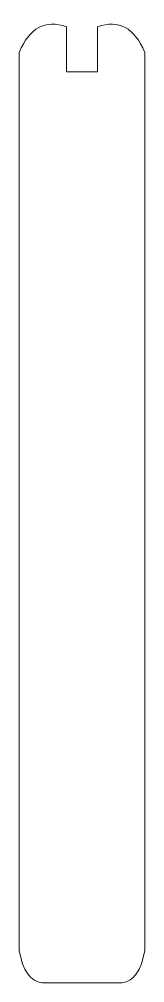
# Model space of a CAD drawing. Header units: millimetres. Extents: x 3304 to 3318, y 1378 to 1482.
import ezdxf

# ---------------------------------------------------------------- set-up
doc = ezdxf.new("R2010")
doc.units = ezdxf.units.MM

msp = doc.modelspace()

# ---------------------------------------------------------------- linework, layer by layer
at = {"lineweight": 20}
for points, knots in [([(3309.28, 1481.62), (3306.98, 1482.45), (3305.27, 1481.52), (3304.16, 1478.84), (3304.16, 1478.84), (3304.16, 1478.84), (3304.16, 1381.09), (3304.16, 1381.09), (3304.16, 1381.09), (3304.51, 1378.92), (3305.33, 1377.75), (3306.63, 1377.58)], [0, 0, 0, 0, 0.25, 0.25, 0.25, 0.25, 0.5, 0.5, 0.5, 0.5, 1, 1, 1, 1]), ([(3312.63, 1481.62), (3314.94, 1482.45), (3316.65, 1481.52), (3317.76, 1478.84), (3317.76, 1478.84), (3317.76, 1478.84), (3317.76, 1381.09), (3317.76, 1381.09), (3317.76, 1381.09), (3317.41, 1378.92), (3316.59, 1377.75), (3315.29, 1377.58)], [0, 0, 0, 0, 0.25, 0.25, 0.25, 0.25, 0.5, 0.5, 0.5, 0.5, 1, 1, 1, 1]), ([(3309.28, 1476.71), (3309.28, 1476.71), (3312.63, 1476.71), (3312.63, 1476.71), (3312.63, 1476.71), (3312.63, 1476.71), (3312.63, 1481.62), (3312.63, 1481.62)], [0, 0, 0, 0, 0.333333, 0.333333, 0.333333, 0.333333, 1, 1, 1, 1])]:
    msp.add_open_spline(points, degree=3, knots=knots, dxfattribs=at)
for points in [[(3309.28, 1476.71), (3309.28, 1476.71), (3309.28, 1481.62), (3309.28, 1481.62)], [(3306.63, 1377.58), (3306.63, 1377.58), (3315.29, 1377.58), (3315.29, 1377.58)]]:
    msp.add_open_spline(points, degree=3, dxfattribs=at)

doc.saveas('drawing.dxf')
